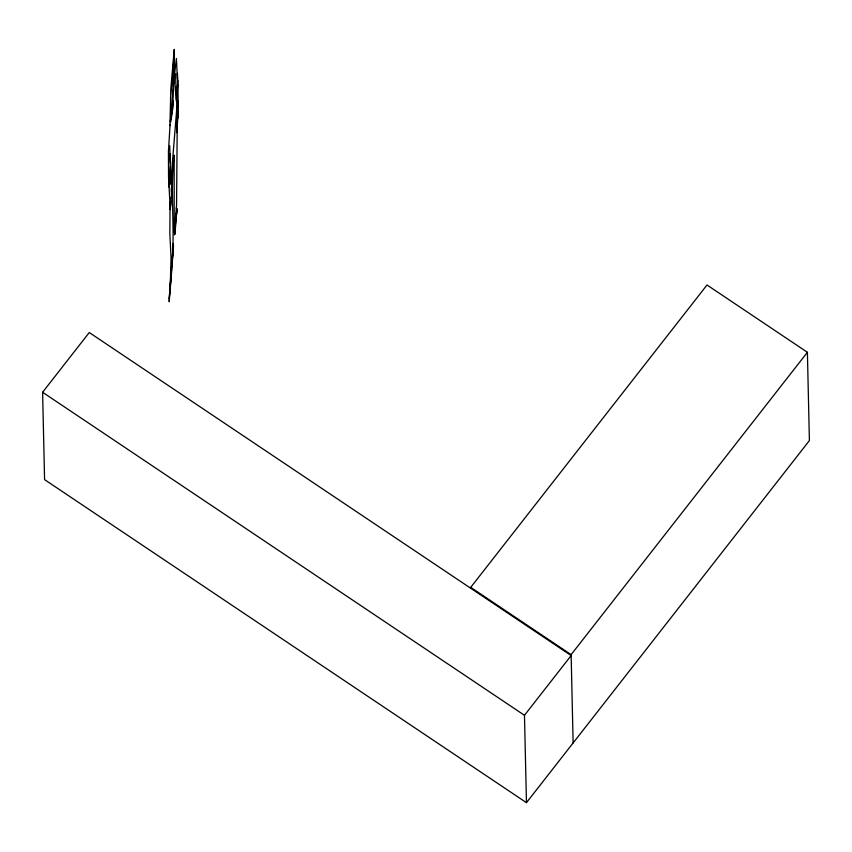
<?xml version="1.0" encoding="UTF-8"?>
<svg xmlns="http://www.w3.org/2000/svg" width="852" height="852" viewBox="0 0 852 852"><rect width="100%" height="100%" fill="white"/><g stroke="black" fill="none" stroke-linecap="round" stroke-linejoin="round"><path stroke-width="1.28" d="M175.608 73.858L176.268 98.843L177.834 80.599L177.44 73.229M174.021 77.521L173.435 92.123M178.132 101.686L178.238 100.685L177.014 113.401L178.132 101.686L177.834 80.599M173.275 86.148L174.383 67.883L174.127 53.069L171.966 87.884L172.466 95.999L169.963 125.649L170.794 88.853L174.266 49.331L174.159 53.378M175.746 87.032L176.534 101.58L177.887 84.678M170.709 197.93L171.06 198.356L171.593 195.321L171.209 189.197L171.987 185.129L171.646 183.212L171.273 182.797L170.996 184.383L170.762 183.51L169.74 145.82M174.277 74.965L172.455 109.237L170.709 119.184L170.645 116.096M174.862 232.223L174.798 229.902L174.511 234.875L176.907 208.815L176.407 215.396M170.08 201.573L169.846 233.565L171.05 258.092L170.549 275.537L170.783 273.503C176.353 234.215 169.41 194.682 174.17 155.266L174.181 232.532L176.556 205.588L177.205 127.353L178.015 112.315M177.386 79.034L176.417 58.437L173.275 84.976M177.099 111.665L176.566 100.919M178.153 110.813L177.855 117.917M170.176 205.066L170.304 209.624L168.909 184.117L170.4 166.63M177.653 117.065L176.758 132.667L177.099 119.759M169.069 187.089L170.421 170.262M174.884 234.098L176.918 209.443M170.4 119.812C169.889 131.197 174.17 99.45 173.105 100.653M177.088 112.741L176.747 130.175L177.046 126.533M170.666 274.589L169.154 301.736L171.827 269.179M178.079 114.03L178.143 102.474M173.393 245.536L173.478 244.993L169.197 298.53M170.07 124.669L168.44 151.464L168.558 178.068L168.962 177.141M177.003 105.786L170.741 183.073M175.501 226.355L174.852 233.033M169.814 293.45L173.286 243.374M177.099 128.386L177.205 127.353M171.976 266.857L173.499 245.962M172.977 84.859L173.478 80.077M174.532 232.575L174.852 230.69M42.6 392.261L89.268 332.536L571.149 655.571L524.47 715.297L526.461 802.669L44.581 479.633L42.6 392.261L524.47 715.297M470.751 588.274L470.73 587.347L707.011 284.994L807.398 352.291L809.4 440.59L526.461 802.669M573.13 742.944L571.128 654.645L807.398 352.291M470.73 587.347L571.128 654.645M170.475 207.409L170.89 204.32M168.909 184.117L168.76 177.61M174.575 230.903L174.436 229.72M176.289 208.016L176.833 209.091M176.343 98.843L176.47 100.728M170.411 202.02L170.528 204.629L171.252 201.743L170.879 198.143M170.411 162.924L170.144 153.669"/></g></svg>
